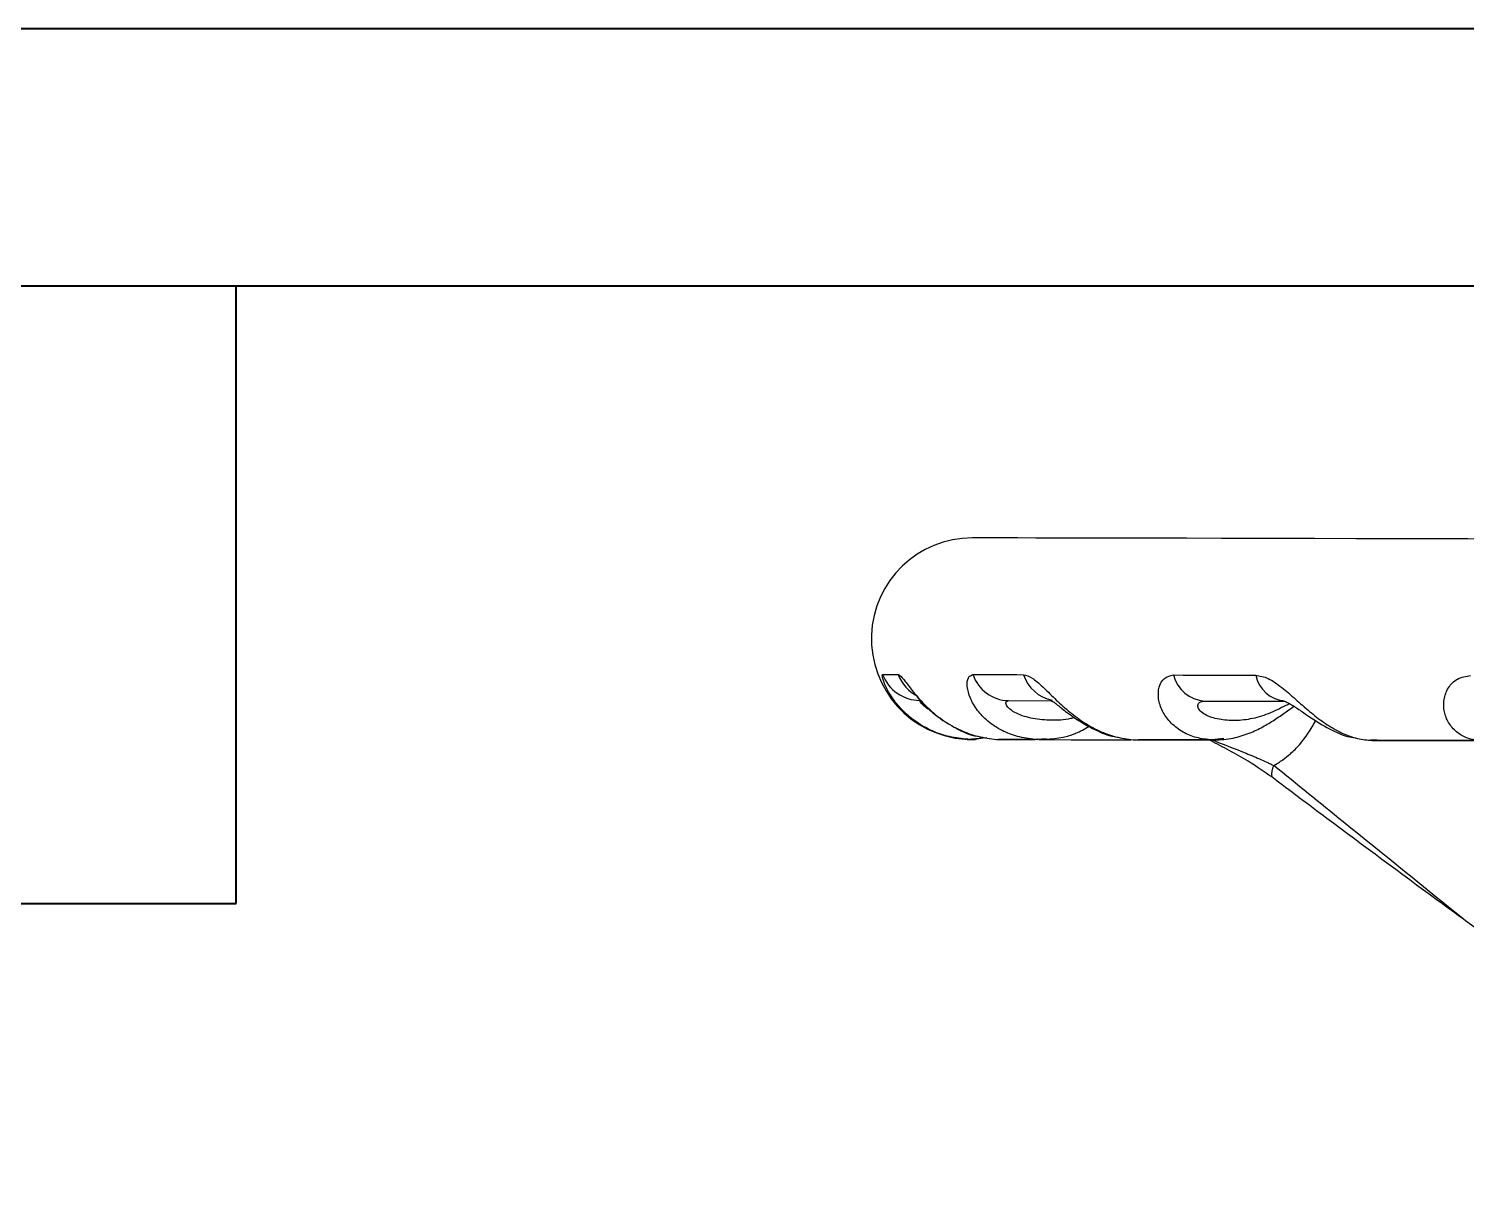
# Model space of a CAD drawing. Header units: millimetres. Extents: x 2251 to 4395, y 932 to 2449.
# Drawn here: x 2664.1 to 2806.7, y 2333.7 to 2448.5 of the extents above; entities that cross this region are included whole.
import ezdxf

# ---------------------------------------------------------------- set-up
doc = ezdxf.new("R2010")
doc.units = ezdxf.units.MM
doc.layers.add('AM_BOR', color=7, linetype='Continuous', lineweight=50)
doc.layers.add('粗实线', color=7, linetype='Continuous', lineweight=40)

# ---------------------------------------------------------------- blocks, each defined once
blk = doc.blocks.new('rA3')
at = {"layer": '粗实线'}
for p, q in [((753.384, 421.26), (333.384, 421.26)), ((748.384, 416.26), (358.384, 416.26)), ((418.384, 404.26), (418.384, 416.26)), ((358.384, 404.26), (418.384, 404.26))]:
    blk.add_line(p, q, dxfattribs=at)

msp = doc.modelspace()

# ---------------------------------------------------------------- linework, layer by layer
at = {"color": 7, "linetype": 'Continuous', "lineweight": 25}
for p, q in [((2761.251, 2381.88), (2765.497, 2381.87)), ((2780.711, 2381.838), (2788.678, 2381.821)), ((2788.599, 2381.821), (2788.658, 2381.821)), ((2756.966, 2378.05), (2757.012, 2378.049)), ((2757.012, 2378.049), (2757.114, 2378.109)), ((2757.165, 2378.05), (2757.099, 2378.05)), ((2757.215, 2378.036), (2757.114, 2378.109)), ((2757.215, 2378.036), (2757.166, 2378.037)), ((2759.102, 2378.194), (2757.215, 2378.036)), ((2757.447, 2378.038), (2757.743, 2378.061)), ((2757.699, 2378.023), (2758.895, 2378.228)), ((2763.89, 2378.028), (2764.189, 2378.094)), ((2764.971, 2378.101), (2764.097, 2378.017)), ((2764.097, 2378.017), (2764.189, 2378.094)), ((2764.269, 2378.009), (2764.472, 2378.008)), ((2774.111, 2377.988), (2774.432, 2377.987)), ((2781.245, 2377.986), (2781.728, 2378.056)), ((2782.598, 2378.113), (2781.437, 2377.976)), ((2781.437, 2377.976), (2781.728, 2378.056)), ((2796.749, 2377.989), (2796.98, 2377.95)), ((2842.878, 2333.707), (2806.588, 2360.038))]:
    msp.add_line(p, q, dxfattribs=at)
at = {"color": 7, "linetype": 'Continuous', "lineweight": 25, "flags": 128}
for points in [[(2806.832, 2397.919), (2801.49, 2397.93), (2796.409, 2397.941), (2791.601, 2397.951), (2787.075, 2397.961), (2782.843, 2397.97), (2778.914, 2397.978), (2775.296, 2397.986), (2771.998, 2397.993), (2769.027, 2397.999), (2766.389, 2398.005), (2764.092, 2398.01), (2762.138, 2398.014), (2760.534, 2398.017), (2759.283, 2398.02), (2758.387, 2398.022), (2757.849, 2398.023), (2757.669, 2398.023)], [(2811.47, 2397.907), (2805.97, 2397.919), (2800.717, 2397.931), (2795.722, 2397.941), (2790.995, 2397.951), (2786.548, 2397.961), (2782.39, 2397.97), (2778.529, 2397.978), (2774.976, 2397.986), (2771.737, 2397.993), (2768.819, 2397.999), (2766.229, 2398.005), (2763.973, 2398.009), (2762.056, 2398.014), (2760.482, 2398.017), (2759.253, 2398.02), (2758.374, 2398.022), (2757.846, 2398.023), (2757.669, 2398.023)], [(2748.749, 2384.483), (2748.883, 2384.483), (2749.034, 2384.482), (2749.202, 2384.482), (2749.388, 2384.481), (2749.59, 2384.481), (2749.81, 2384.481), (2750.047, 2384.48), (2750.301, 2384.479)], [(2757.726, 2384.463), (2758.297, 2384.462), (2758.885, 2384.461), (2759.488, 2384.46), (2760.108, 2384.458), (2760.744, 2384.457), (2761.395, 2384.456), (2762.063, 2384.454), (2762.747, 2384.453)], [(2777.625, 2384.421), (2778.594, 2384.419), (2779.578, 2384.417), (2780.575, 2384.414), (2781.587, 2384.412), (2782.612, 2384.41), (2783.652, 2384.408), (2784.705, 2384.406), (2785.771, 2384.403)], [(2757.634, 2378.023), (2757.649, 2378.023), (2757.676, 2378.023), (2757.715, 2378.023), (2757.764, 2378.023), (2757.824, 2378.023), (2757.896, 2378.023), (2757.978, 2378.023)], [(2760.685, 2378.016), (2761.077, 2378.016), (2761.492, 2378.015), (2761.931, 2378.014), (2762.393, 2378.013), (2762.878, 2378.012), (2763.387, 2378.011), (2763.887, 2378.01)], [(2764.39, 2378.009), (2765.347, 2378.007), (2767.47, 2378.002), (2769.841, 2377.997), (2772.457, 2377.992), (2773.371, 2377.99)], [(2773.969, 2377.989), (2775.314, 2377.986), (2778.406, 2377.979), (2781.439, 2377.973)], [(2797.34, 2377.938), (2797.702, 2377.937), (2798.066, 2377.936), (2798.43, 2377.935), (2798.797, 2377.935), (2799.164, 2377.934), (2799.533, 2377.933), (2799.904, 2377.932), (2800.275, 2377.931)], [(2800.275, 2377.931), (2801.236, 2377.929), (2802.205, 2377.927), (2803.184, 2377.925), (2804.171, 2377.923), (2805.167, 2377.921), (2806.171, 2377.919), (2807.185, 2377.917), (2808.206, 2377.914)]]:
    msp.add_lwpolyline(points, dxfattribs=at)
at = {"color": 7, "linetype": 'Continuous', "lineweight": 25}
for centre, radius, start, end in [((2757.648, 2388.023), 10, 89.87751, 266.08698), ((2752.483, 2385.888), 3.99, 200.62584, 269.83577), ((2754.033, 2385.868), 3.982, 200.40704, 242.91419), ((2761.321, 2385.672), 3.793, 198.57422, 268.9394), ((2766.303, 2385.581), 3.731, 197.60616, 258.75408), ((2780.925, 2385.23), 3.399, 193.76926, 266.38233), ((2788.959, 2385.064), 3.255, 191.71062, 265.05504), ((2757.648, 2388.023), 10, 267.23859, 269.87751), ((2757.893, 2469.046), 91.024, 269.83269, 269.88273), ((2789.263, 2374.547), 1.913, 152.36136, 187.28594)]:
    msp.add_arc(centre, radius, start, end, dxfattribs=at)
for points, knots in [([(2757.012, 2378.049), (2756.391, 2378.127), (2755.18, 2378.281), (2753.453, 2378.932), (2752.173, 2379.687), (2751.279, 2380.402), (2750.687, 2380.963), (2750.166, 2381.55), (2749.563, 2382.361), (2749.022, 2383.333), (2748.694, 2384.279), (2748.731, 2384.415), (2748.749, 2384.483)], [0, 0, 0, 0, 0.1281513, 0.2496843, 0.3801441, 0.4411883, 0.4997197, 0.5635694, 0.6245897, 0.7496425, 0.8750065, 1, 1, 1, 1]), ([(2750.301, 2384.479), (2750.42, 2384.414), (2750.598, 2384.317), (2751.006, 2383.789), (2751.369, 2383.307), (2751.803, 2382.744), (2752.296, 2382.15), (2752.861, 2381.534), (2753.673, 2380.748), (2754.611, 2380.006), (2755.651, 2379.361), (2756.757, 2378.802), (2758.23, 2378.261), (2759.439, 2378.114), (2760.06, 2378.038)], [0, 0, 0, 0, 0.1244726, 0.1859089, 0.2498878, 0.3111053, 0.3751889, 0.4362181, 0.5000981, 0.6195311, 0.6833816, 0.7502528, 0.8718565, 1, 1, 1, 1]), ([(2763.89, 2378.028), (2763.299, 2378.102), (2762.148, 2378.246), (2760.549, 2378.888), (2759.404, 2379.641), (2758.642, 2380.356), (2758.16, 2380.919), (2757.764, 2381.508), (2757.353, 2382.324), (2757.097, 2383.302), (2757.192, 2384.258), (2757.549, 2384.395), (2757.726, 2384.463)], [0, 0, 0, 0, 0.1280635, 0.2496605, 0.3801541, 0.4411983, 0.4997165, 0.5635714, 0.6245804, 0.7496419, 0.8750131, 1, 1, 1, 1]), ([(2762.747, 2384.453), (2763.02, 2384.386), (2763.428, 2384.287), (2764.097, 2383.754), (2764.63, 2383.267), (2765.21, 2382.699), (2765.819, 2382.1), (2766.476, 2381.48), (2767.373, 2380.692), (2768.354, 2379.947), (2769.4, 2379.304), (2770.49, 2378.747), (2771.908, 2378.213), (2773.037, 2378.075), (2773.615, 2378.004)], [0, 0, 0, 0, 0.12447781, 0.18589566, 0.24987596, 0.31109782, 0.37520407, 0.4362225, 0.50010716, 0.61952435, 0.68338488, 0.75027631, 0.87194143, 1, 1, 1, 1]), ([(2781.245, 2377.986), (2780.726, 2378.055), (2779.712, 2378.191), (2778.353, 2378.825), (2777.423, 2379.575), (2776.847, 2380.29), (2776.509, 2380.854), (2776.266, 2381.445), (2776.077, 2382.265), (2776.127, 2383.25), (2776.643, 2384.214), (2777.298, 2384.352), (2777.625, 2384.421)], [0, 0, 0, 0, 0.12798414, 0.24964221, 0.38016298, 0.44120626, 0.49971221, 0.56357312, 0.62457328, 0.74964181, 0.87501882, 1, 1, 1, 1]), ([(2785.771, 2384.403), (2786.181, 2384.336), (2786.793, 2384.235), (2787.678, 2383.697), (2788.345, 2383.206), (2789.031, 2382.634), (2789.713, 2382.032), (2790.414, 2381.409), (2791.333, 2380.617), (2792.285, 2379.872), (2793.263, 2379.229), (2794.257, 2378.676), (2795.518, 2378.147), (2796.485, 2378.017), (2796.98, 2377.95)], [0, 0, 0, 0, 0.124482, 0.1858845, 0.2498661, 0.3110911, 0.3752157, 0.4362261, 0.5001158, 0.6195186, 0.6833865, 0.7502937, 0.8720137, 1, 1, 1, 1]), ([(2807.886, 2377.926), (2807.474, 2377.991), (2806.67, 2378.119), (2805.647, 2378.747), (2804.999, 2379.494), (2804.652, 2380.209), (2804.484, 2380.774), (2804.413, 2381.367), (2804.462, 2382.189), (2804.817, 2383.179), (2805.723, 2384.15), (2806.633, 2384.288), (2807.088, 2384.358)], [0, 0, 0, 0, 0.1279194, 0.2496295, 0.3801702, 0.4412122, 0.4997079, 0.5635745, 0.6245684, 0.7496421, 0.8750234, 1, 1, 1, 1]), ([(2752.216, 2382.26), (2752.212, 2382.26), (2752.178, 2382.262), (2752.25, 2382.162), (2752.431, 2381.94), (2752.754, 2381.595), (2753.366, 2380.997), (2754.399, 2380.105), (2756.075, 2379.101), (2757.417, 2378.443), (2758.193, 2378.343), (2758.205, 2378.341)], [0, 0, 0, 0, 0.0081114, 0.0768965, 0.1482933, 0.2252732, 0.308902, 0.5022082, 0.7321601, 0.9958891, 1, 1, 1, 1]), ([(2753.476, 2380.954), (2753.414, 2380.984), (2753.102, 2381.138), (2752.714, 2381.472), (2752.43, 2381.827), (2752.458, 2381.875), (2752.472, 2381.899)], [0, 0, 0, 0, 0.0737246, 0.3731715, 0.686422, 1, 1, 1, 1]), ([(2767.776, 2380.2), (2767.651, 2380.164), (2766.897, 2379.947), (2765.495, 2379.906), (2763.659, 2380.043), (2762.23, 2380.477), (2761.367, 2381.009), (2760.99, 2381.451), (2760.957, 2381.809), (2761.153, 2381.856), (2761.251, 2381.88)], [0, 0, 0, 0, 0.0384572, 0.2309424, 0.4234302, 0.6153121, 0.715823, 0.807692, 0.9037958, 1, 1, 1, 1]), ([(2765.473, 2381.956), (2765.47, 2381.953), (2765.461, 2381.947), (2765.664, 2381.796), (2766.109, 2381.444), (2766.807, 2380.89), (2768.078, 2379.949), (2769.685, 2379.027), (2771.192, 2378.365), (2771.936, 2378.277), (2772.042, 2378.265)], [0, 0, 0, 0, 0.0566036, 0.1417938, 0.2232337, 0.3716522, 0.4790812, 0.7518494, 0.9644763, 1, 1, 1, 1]), ([(2789.171, 2381.557), (2789.037, 2381.502), (2788.659, 2381.347), (2787.91, 2380.949), (2786.712, 2380.425), (2785.221, 2379.998), (2783.522, 2379.848), (2781.922, 2380.009), (2780.74, 2380.436), (2780.127, 2380.969), (2779.973, 2381.41), (2780.183, 2381.768), (2780.535, 2381.815), (2780.711, 2381.838)], [0, 0, 0, 0, 0.03766201, 0.10619711, 0.17487785, 0.31226406, 0.44993761, 0.58761295, 0.72485502, 0.79674458, 0.86245319, 0.93119068, 1, 1, 1, 1]), ([(2788.245, 2381.861), (2788.293, 2381.873), (2788.385, 2381.897), (2788.692, 2381.807), (2789.096, 2381.609), (2789.7, 2381.245), (2790.449, 2380.73), (2791.693, 2379.871), (2793.203, 2378.98), (2794.742, 2378.29), (2795.566, 2378.195), (2795.802, 2378.168)], [0, 0, 0, 0, 0.0795455, 0.1530718, 0.2224941, 0.2889953, 0.4105927, 0.4994512, 0.7335913, 0.9237047, 1, 1, 1, 1]), ([(2781.673, 2377.971), (2782.296, 2378.009), (2783.467, 2378.08), (2785.08, 2378.597), (2786.446, 2379.238), (2787.637, 2379.957), (2788.697, 2380.704), (2789.285, 2381.125), (2789.562, 2381.323)], [0, 0, 0, 0, 0.2160598, 0.4068002, 0.5722695, 0.7235056, 0.870023, 1, 1, 1, 1]), ([(2764.457, 2378.008), (2765.66, 2378.097), (2767.369, 2378.224), (2768.826, 2379.082), (2769.258, 2379.337)], [0, 0, 0, 0, 0.7035476, 1, 1, 1, 1]), ([(2787.568, 2375.434), (2787.871, 2375.62), (2788.439, 2375.968), (2789.291, 2376.665), (2790.495, 2377.814), (2791.235, 2379.049), (2791.74, 2379.893)], [0, 0, 0, 0, 0.18369133, 0.34422859, 0.55221589, 1, 1, 1, 1]), ([(2760.06, 2378.038), (2760.605, 2378.037), (2761.696, 2378.034), (2763.158, 2378.03), (2763.89, 2378.028)], [0, 0, 0, 0, 0.4994057, 1, 1, 1, 1]), ([(2764.097, 2378.017), (2763.367, 2378.018), (2761.907, 2378.022), (2760.816, 2378.025), (2760.27, 2378.026)], [0, 0, 0, 0, 0.4994071, 1, 1, 1, 1]), ([(2773.615, 2378.004), (2774.802, 2378.001), (2777.178, 2377.996), (2779.889, 2377.989), (2781.245, 2377.986)], [0, 0, 0, 0, 0.4994067, 1, 1, 1, 1]), ([(2781.437, 2377.976), (2780.085, 2377.979), (2777.501, 2377.985), (2775.235, 2377.99), (2774.156, 2377.993)], [0, 0, 0, 0, 0.523527, 1, 1, 1, 1]), ([(2787.365, 2374.304), (2786.614, 2374.828), (2785.329, 2375.724), (2783.193, 2376.933), (2781.913, 2377.591), (2781.296, 2377.909)], [0, 0, 0, 0, 0.4211571, 0.7205143, 1, 1, 1, 1]), ([(2781.449, 2377.975), (2782.518, 2377.562), (2784.138, 2376.937), (2785.92, 2376.211), (2786.768, 2375.829), (2787.174, 2375.634), (2787.386, 2375.527), (2787.494, 2375.473), (2787.549, 2375.445), (2787.563, 2375.438), (2787.567, 2375.435), (2787.568, 2375.435), (2787.568, 2375.434), (2787.568, 2375.434)], [0, 0, 0, 0, 0.4919756, 0.7448976, 0.8717536, 0.9356326, 0.967738, 0.991593, 0.9977244, 0.9993421, 0.9997898, 0.9999241, 1, 1, 1, 1]), ([(2796.98, 2377.95), (2798.727, 2377.946), (2802.225, 2377.939), (2805.997, 2377.93), (2807.886, 2377.926)], [0, 0, 0, 0, 0.4994076, 1, 1, 1, 1]), ([(2808.044, 2377.917), (2806.164, 2377.921), (2802.399, 2377.93), (2798.908, 2377.937), (2797.16, 2377.941)], [0, 0, 0, 0, 0.4994087, 1, 1, 1, 1]), ([(2806.588, 2360.038), (2802.546, 2363.308), (2796.205, 2368.437), (2789.866, 2373.573), (2787.568, 2375.434)], [0, 0, 0, 0, 0.6374709, 1, 1, 1, 1]), ([(2806.588, 2360.038), (2805.664, 2360.714), (2801.041, 2364.096), (2794.591, 2368.855), (2789.187, 2372.93), (2787.365, 2374.304)], [0, 0, 0, 0, 0.14213623, 0.71070448, 1, 1, 1, 1])]:
    msp.add_open_spline(points, degree=3, knots=knots, dxfattribs=at)

# ---------------------------------------------------------------- block references
at = {"layer": 'AM_BOR', "xscale": 5.104687500000001, "yscale": 5.104687500000001, "zscale": 5.104687500000001}
msp.add_blockref('rA3', (548.911, 298.125), dxfattribs=at)

doc.saveas('drawing.dxf')
